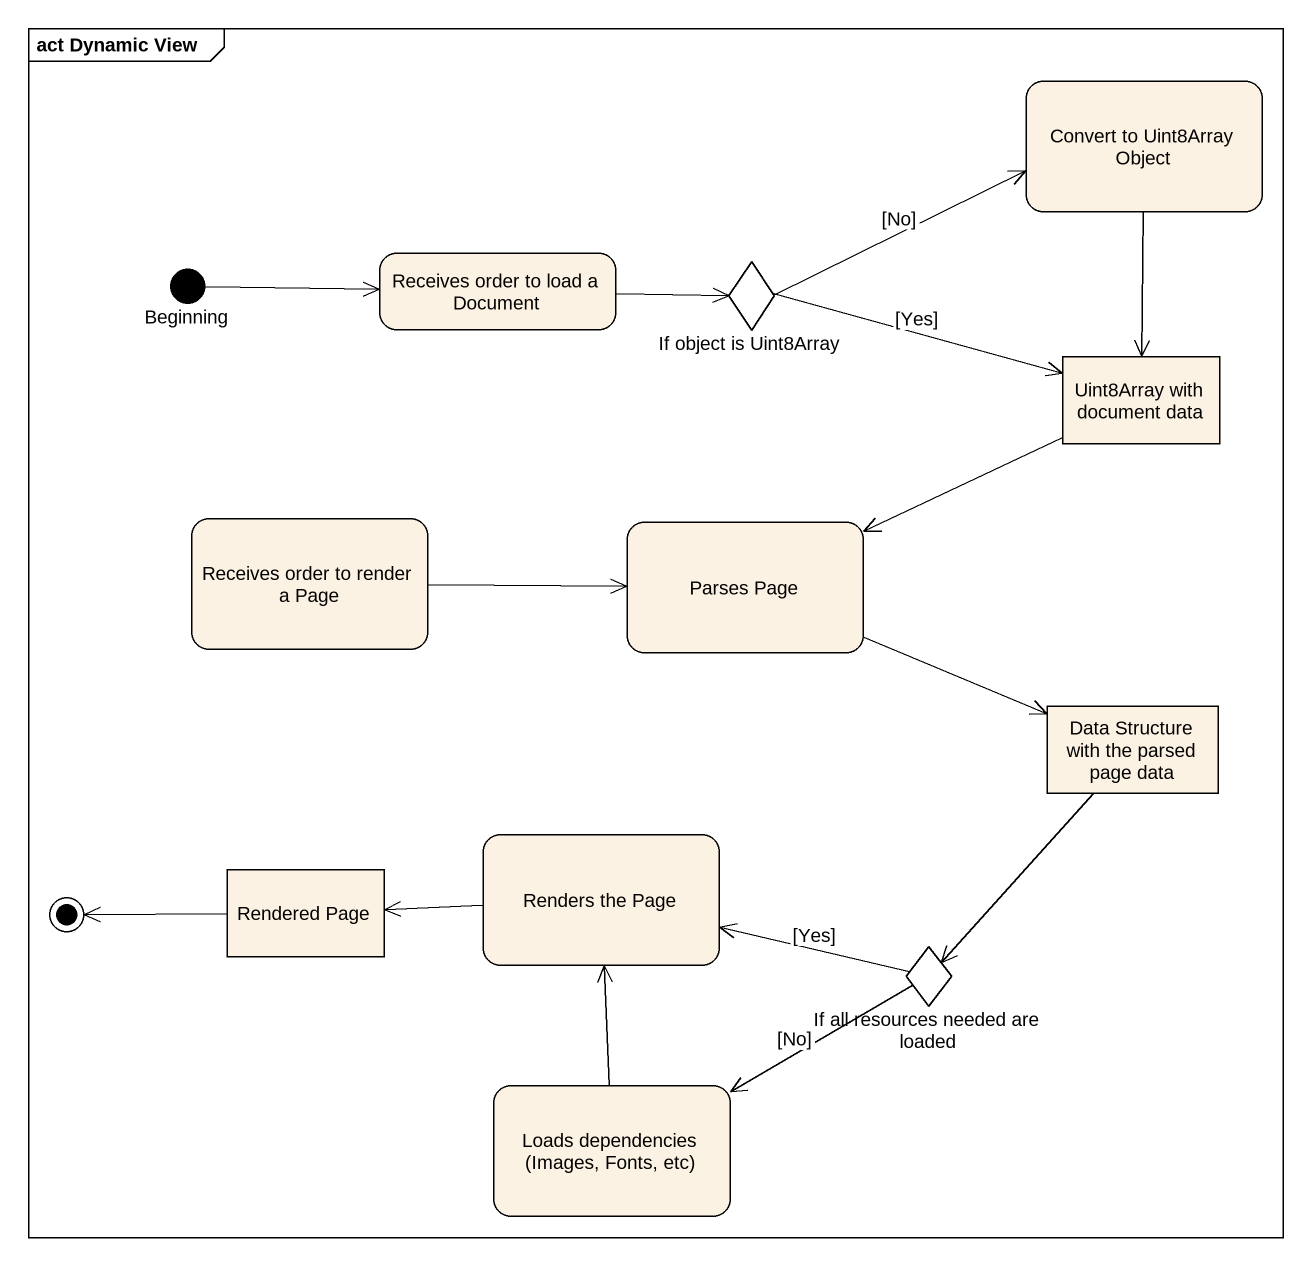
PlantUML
@startuml
mainframe act Dynamic View
hide empty description
state "Convert to Uint8Array Object" as Convert_to_Uint8Array_Object
state Beginning <<start>>
state "Receives order to load a Document" as Receives_order_to_load_a
state "If object is Uint8Array" as If_object_is_Uint8Array <<choice>>
state "Uint8Array with document data" as Uint8Array_with_document <<object>>
state "Receives order to render a Page" as Receives_order_to_render_a
state "Parses Page" as Parses_Page
state "Data Structure with the parsed page data" as Data_Structure_with_the <<object>>
state "Rendered Page" as Rendered_Page <<object>>
state "Renders the Page" as Renders_the_Page
state "If all resources needed are loaded" as If_all_resources_needed_are <<choice>>
state "Loads dependencies (Images, Fonts, etc)" as Loads_dependencies_Images
Convert_to_Uint8Array_Object --> Uint8Array_with_document
Beginning -right-> Receives_order_to_load_a
Receives_order_to_load_a -right-> If_object_is_Uint8Array
If_object_is_Uint8Array -right-> Convert_to_Uint8Array_Object : [No]
If_object_is_Uint8Array -right-> Uint8Array_with_document : [Yes]
Uint8Array_with_document -left-> Parses_Page
Receives_order_to_render_a -right-> Parses_Page
Parses_Page -right-> Data_Structure_with_the
Data_Structure_with_the --> If_all_resources_needed_are
Renders_the_Page -left-> Rendered_Page
If_all_resources_needed_are -left-> Renders_the_Page : [Yes]
If_all_resources_needed_are -left-> Loads_dependencies_Images : [No]
Loads_dependencies_Images -up-> Renders_the_Page
Rendered_Page -left-> [*]
@enduml
